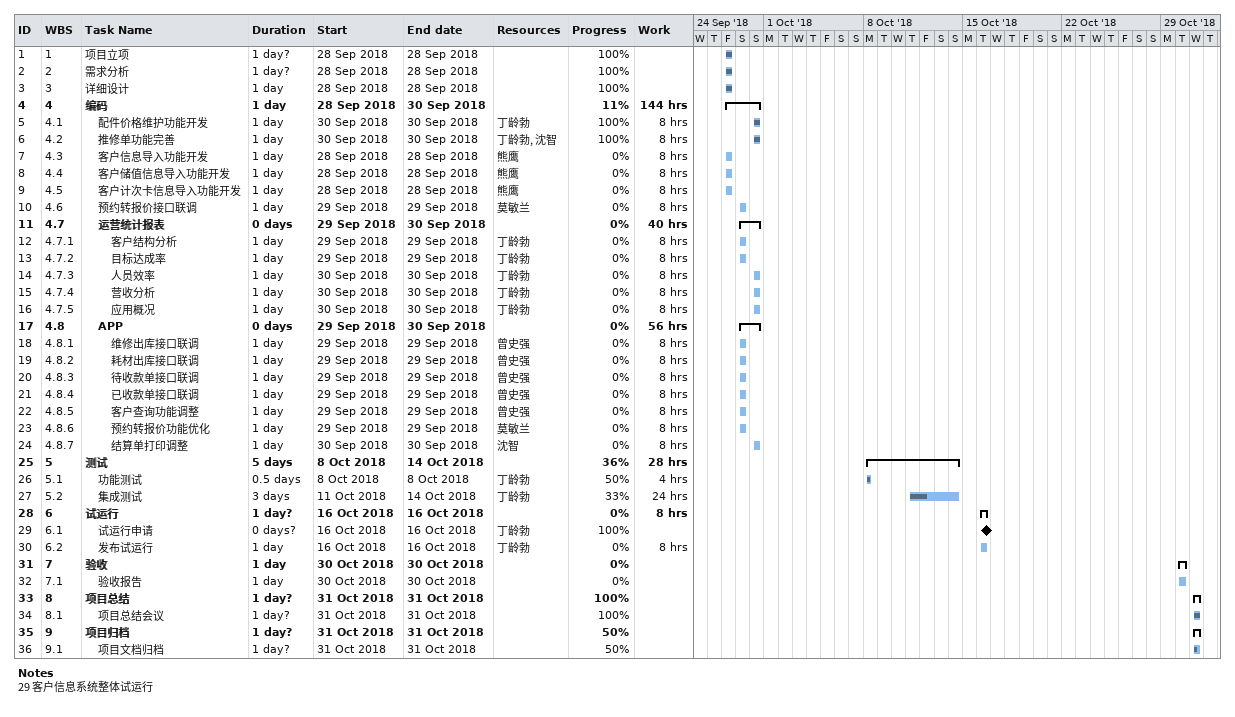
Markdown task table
| ID | WBS | Task | Duration | Start | Finish | Resources | % complete | Work (h) |
|---|---|---|---|---|---|---|---|---|
| 1 | 1 | 项目立项 | 1d? | 2018-09-28 | 2018-09-28 |  | 100 |  |
| 2 | 2 | 需求分析 | 1d? | 2018-09-28 | 2018-09-28 |  | 100 |  |
| 3 | 3 | 详细设计 | 1d | 2018-09-28 | 2018-09-28 |  | 100 |  |
| 4 | 4 | **编码** | 1d | 2018-09-28 | 2018-09-30 |  | 11 | 144 |
| 5 | 4.1 | 配件价格维护功能开发 | 1d | 2018-09-30 | 2018-09-30 | 丁龄勃 | 100 | 8 |
| 6 | 4.2 | 推修单功能完善 | 1d | 2018-09-30 | 2018-09-30 | 丁龄勃, 沈智 | 100 | 8 |
| 7 | 4.3 | 客户信息导入功能开发 | 1d | 2018-09-28 | 2018-09-28 | 熊鹰 | 0 | 8 |
| 8 | 4.4 | 客户储值信息导入功能开发 | 1d | 2018-09-28 | 2018-09-28 | 熊鹰 | 0 | 8 |
| 9 | 4.5 | 客户计次卡信息导入功能开发 | 1d | 2018-09-28 | 2018-09-28 | 熊鹰 | 0 | 8 |
| 10 | 4.6 | 预约转报价接口联调 | 1d | 2018-09-29 | 2018-09-29 | 莫敏兰 | 0 | 8 |
| 11 | 4.7 | **运营统计报表** | 0d | 2018-09-29 | 2018-09-30 |  | 0 | 40 |
| 12 | 4.7.1 | 客户结构分析 | 1d | 2018-09-29 | 2018-09-29 | 丁龄勃 | 0 | 8 |
| 13 | 4.7.2 | 目标达成率 | 1d | 2018-09-29 | 2018-09-29 | 丁龄勃 | 0 | 8 |
| 14 | 4.7.3 | 人员效率 | 1d | 2018-09-30 | 2018-09-30 | 丁龄勃 | 0 | 8 |
| 15 | 4.7.4 | 营收分析 | 1d | 2018-09-30 | 2018-09-30 | 丁龄勃 | 0 | 8 |
| 16 | 4.7.5 | 应用概况 | 1d | 2018-09-30 | 2018-09-30 | 丁龄勃 | 0 | 8 |
| 17 | 4.8 | **APP** | 0d | 2018-09-29 | 2018-09-30 |  | 0 | 56 |
| 18 | 4.8.1 | 维修出库接口联调 | 1d | 2018-09-29 | 2018-09-29 | 曾史强 | 0 | 8 |
| 19 | 4.8.2 | 耗材出库接口联调 | 1d | 2018-09-29 | 2018-09-29 | 曾史强 | 0 | 8 |
| 20 | 4.8.3 | 待收款单接口联调 | 1d | 2018-09-29 | 2018-09-29 | 曾史强 | 0 | 8 |
| 21 | 4.8.4 | 已收款单接口联调 | 1d | 2018-09-29 | 2018-09-29 | 曾史强 | 0 | 8 |
| 22 | 4.8.5 | 客户查询功能调整 | 1d | 2018-09-29 | 2018-09-29 | 曾史强 | 0 | 8 |
| 23 | 4.8.6 | 预约转报价功能优化 | 1d | 2018-09-29 | 2018-09-29 | 莫敏兰 | 0 | 8 |
| 24 | 4.8.7 | 结算单打印调整 | 1d | 2018-09-30 | 2018-09-30 | 沈智 | 0 | 8 |
| 25 | 5 | **测试** | 5d | 2018-10-08 | 2018-10-14 |  | 36 | 28 |
| 26 | 5.1 | 功能测试 | 0.5d | 2018-10-08 | 2018-10-08 | 丁龄勃 | 50 | 4 |
| 27 | 5.2 | 集成测试 | 3d | 2018-10-11 | 2018-10-14 | 丁龄勃 | 33 | 24 |
| 28 | 6 | **试运行** | 1d? | 2018-10-16 | 2018-10-16 |  | 0 | 8 |
| 29 | 6.1 | 试运行申请 | 0d? | 2018-10-16 | 2018-10-16 | 丁龄勃 | 100 |  |
| 30 | 6.2 | 发布试运行 | 1d | 2018-10-16 | 2018-10-16 | 丁龄勃 | 0 | 8 |
| 31 | 7 | **验收** | 1d | 2018-10-30 | 2018-10-30 |  | 0 |  |
| 32 | 7.1 | 验收报告 | 1d | 2018-10-30 | 2018-10-30 |  | 0 |  |
| 33 | 8 | **项目总结** | 1d? | 2018-10-31 | 2018-10-31 |  | 100 |  |
| 34 | 8.1 | 项目总结会议 | 1d? | 2018-10-31 | 2018-10-31 |  | 100 |  |
| 35 | 9 | **项目归档** | 1d? | 2018-10-31 | 2018-10-31 |  | 50 |  |
| 36 | 9.1 | 项目文档归档 | 1d? | 2018-10-31 | 2018-10-31 |  | 50 |  |

Notes
- 29: 客户信息系统整体试运行
